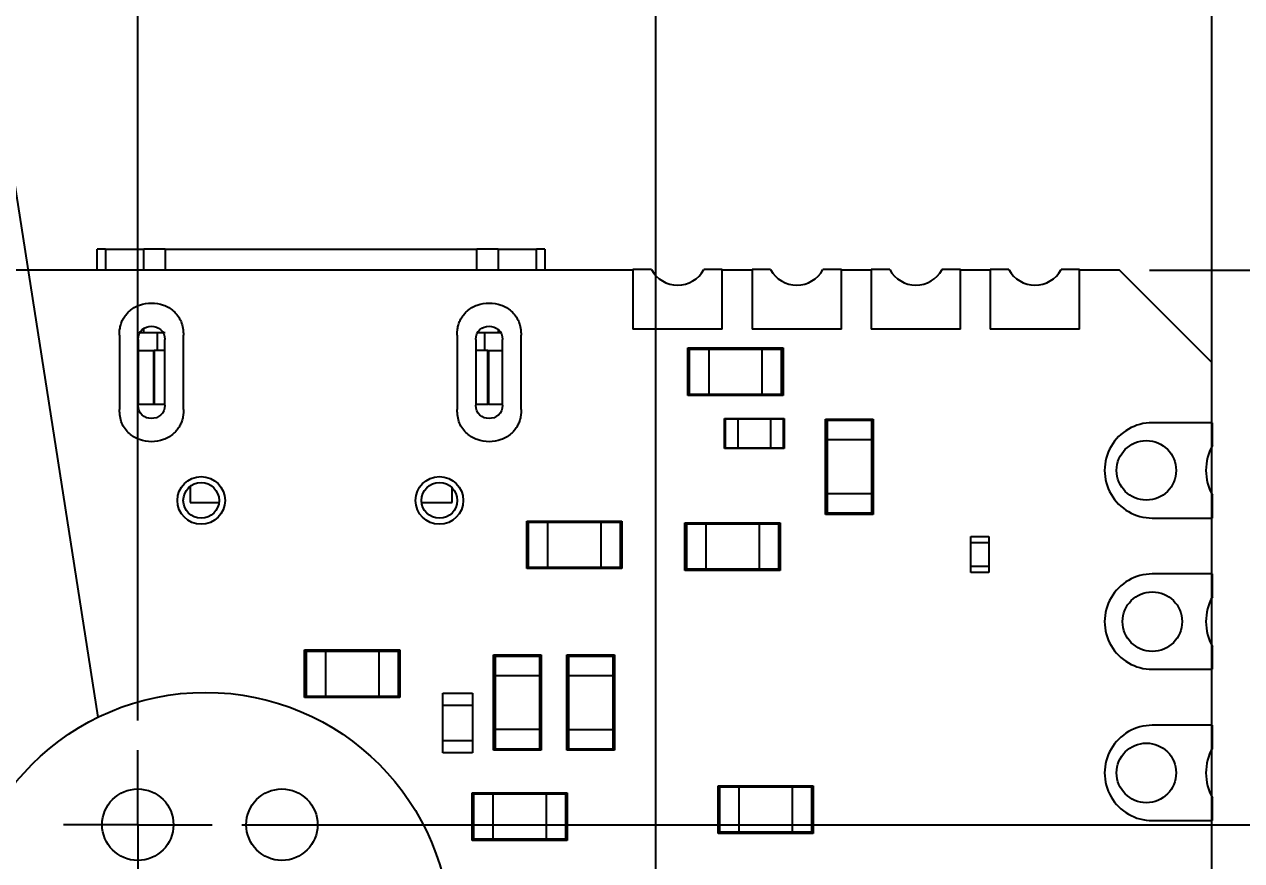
# Model space of a CAD drawing. Extents: x 13 to 282, y 8 to 200.
# Drawn here: x 40.04 to 80.91, y 136.91 to 165 of the extents above; entities that cross this region are included whole.
import ezdxf

# ---------------------------------------------------------------- set-up
doc = ezdxf.new("R2010")
doc.units = 0
doc.layers.get('0').update_dxf_attribs({"linetype": 'CONTINUOUS'})
doc.styles.add('SLDTEXTSTYLE0', font='TXT', dxfattribs={"width": 0.605})
doc.dimstyles.new('SLDDIMSTYLE0', dxfattribs={"dimtxt": 3.081982, "dimasz": 3.302, "dimexe": 0, "dimexo": 0.0625, "dimgap": 0.770496, "dimtad": 1, "dimdec": 1, "dimlfac": 0.5, "dimrnd": 1e-09, "dimzin": 12, "dimtxsty": 'SLDTEXTSTYLE0', "dimsah": 1, "dimcen": 0.09, "dimazin": 3, "dimtfac": 1, "dimtdec": 1, "dimtofl": 0, "dimtmove": 0, "dimatfit": 3, "dimtolj": 1, "dimtzin": 12})
doc.dimstyles.new('SLDDIMSTYLE2', dxfattribs={"dimtxt": 3.081982, "dimasz": 3.302, "dimexe": 0, "dimexo": 0.0625, "dimgap": 0.770496, "dimtad": 1, "dimdec": 1, "dimlfac": 0.5, "dimrnd": 1e-09, "dimzin": 12, "dimtxsty": 'SLDTEXTSTYLE0', "dimsah": 1, "dimcen": 0.09, "dimazin": 3, "dimtfac": 1, "dimtdec": 1, "dimtmove": 0, "dimatfit": 3, "dimtolj": 1, "dimtzin": 12})
doc.dimstyles.new('SLDDIMSTYLE4', dxfattribs={"dimtxt": 0.18, "dimasz": 3.302, "dimexe": 0, "dimexo": 0.0625, "dimgap": 0, "dimtad": 0, "dimtih": 1, "dimtoh": 1, "dimdec": 0, "dimrnd": 1e-09, "dimzin": 0, "dimtxsty": 'STANDARD', "dimblk1": 'NONE', "dimblk2": 'NONE', "dimsah": 1, "dimcen": 0.09, "dimazin": 3, "dimtfac": 3.302, "dimtdec": 0, "dimtofl": 0, "dimtmove": 0, "dimatfit": 3, "dimtolj": 1, "dimtzin": 0})

# ---------------------------------------------------------------- blocks, each defined once
blk = doc.blocks.new('_D_13')
at = {"color": 7, "linetype": 'CONTINUOUS'}
for p, q in [((20.034, 144.338), (20.034, 170.275)), ((43.845, 141.617), (43.845, 170.275)), ((43.845, 169.275), (20.034, 169.275))]:
    blk.add_line(p, q, dxfattribs=at)
for points in [[(20.034, 169.275), (23.336, 168.767), (23.336, 169.783)], [(43.845, 169.275), (40.543, 169.783), (40.543, 168.767)]]:
    blk.add_solid(points, dxfattribs=at)
at = {"color": 7, "linetype": 'CONTINUOUS', "insert": (26.916, 173.367), "char_height": 3.175, "attachment_point": 1, "style": 'SLDTEXTSTYLE0'}
blk.add_mtext('11.9', dxfattribs=at)
blk = doc.blocks.new('_D_14')
at = {"color": 7, "linetype": 'CONTINUOUS'}
for p, q in [((77.814, 156.738), (88.679, 156.738)), ((87.679, 138.119), (87.679, 156.738)), ((47.343, 138.119), (88.679, 138.119))]:
    blk.add_line(p, q, dxfattribs=at)
for points in [[(87.679, 156.738), (87.171, 153.436), (88.187, 153.436)], [(87.679, 138.119), (88.187, 141.421), (87.171, 141.421)]]:
    blk.add_solid(points, dxfattribs=at)
at = {"color": 7, "linetype": 'CONTINUOUS', "insert": (83.586, 144.205), "char_height": 3.175, "attachment_point": 1, "rotation": 90, "style": 'SLDTEXTSTYLE0'}
blk.add_mtext('9.3', dxfattribs=at)
blk = doc.blocks.new('_D_15')
at = {"color": 7, "linetype": 'CONTINUOUS'}
for p, q in [((61.242, 115.745), (61.242, 170.41)), ((79.914, 113.858), (79.914, 170.41)), ((79.914, 169.41), (61.242, 169.41))]:
    blk.add_line(p, q, dxfattribs=at)
for points in [[(61.242, 169.41), (64.544, 168.902), (64.544, 169.918)], [(79.914, 169.41), (76.612, 169.918), (76.612, 168.902)]]:
    blk.add_solid(points, dxfattribs=at)
at = {"color": 7, "linetype": 'CONTINUOUS', "insert": (66.515, 173.503), "char_height": 3.175, "attachment_point": 1, "style": 'SLDTEXTSTYLE0'}
blk.add_mtext('9.3', dxfattribs=at)
blk = doc.blocks.new('SW_CENTERMARKSYMBOL_4')
at = {"color": 0, "linetype": 'CONTINUOUS'}
for p, q in [((0, 1.3), (0, 2.499)), ((0, 0), (0, 1.3)), ((-1.3, 0), (-2.499, 0)), ((0, 0), (-1.3, 0)), ((0, 0), (0, -1.3)), ((0, 0), (1.3, 0)), ((1.3, 0), (2.499, 0)), ((0, -1.3), (0, -2.499))]:
    blk.add_line(p, q, dxfattribs=at)

msp = doc.modelspace()

# ---------------------------------------------------------------- linework, layer by layer
at = {"color": 7, "linetype": 'CONTINUOUS'}
for p, q in [((42.479, 156.738), (42.479, 157.444)), ((42.763, 157.444), (42.479, 157.444)), ((42.763, 157.444), (44.052, 157.444)), ((44.768, 157.444), (44.052, 157.444)), ((44.768, 157.444), (55.231, 157.444)), ((55.947, 157.444), (55.231, 157.444)), ((55.947, 157.444), (57.236, 157.444)), ((57.519, 157.444), (57.236, 157.444)), ((57.519, 157.444), (57.519, 156.738)), ((60.474, 156.738), (39.474, 156.738)), ((60.474, 156.758), (60.474, 154.758)), ((61.097, 156.758), (60.474, 156.758)), ((63.474, 156.758), (62.851, 156.758)), ((63.474, 154.758), (63.474, 156.758)), ((64.474, 156.738), (63.474, 156.738)), ((64.474, 156.758), (64.474, 154.758)), ((65.097, 156.758), (64.474, 156.758)), ((67.474, 156.758), (66.851, 156.758)), ((67.474, 154.758), (67.474, 156.758)), ((68.474, 156.738), (67.474, 156.738)), ((69.097, 156.758), (68.474, 156.758)), ((68.474, 156.758), (68.474, 154.758)), ((71.474, 156.758), (70.851, 156.758)), ((71.474, 154.758), (71.474, 156.758)), ((72.474, 156.738), (71.474, 156.738)), ((73.097, 156.758), (72.474, 156.758)), ((72.474, 156.758), (72.474, 154.758)), ((75.474, 156.758), (74.851, 156.758)), ((75.474, 154.758), (75.474, 156.758)), ((76.814, 156.738), (75.474, 156.738)), ((79.914, 153.638), (76.814, 156.738)), ((43.227, 154.558), (43.227, 152.058)), ((43.915, 154.644), (44.052, 154.644)), ((44.052, 154.644), (44.768, 154.644)), ((44.509, 154.044), (44.509, 154.644)), ((45.381, 152.058), (45.381, 154.558)), ((54.567, 154.558), (54.567, 152.058)), ((55.231, 154.644), (55.947, 154.644)), ((55.489, 154.644), (55.489, 154.044)), ((55.947, 154.644), (56.033, 154.644)), ((56.721, 152.058), (56.721, 154.558)), ((63.474, 154.758), (60.474, 154.758)), ((67.474, 154.758), (64.474, 154.758)), ((71.474, 154.758), (68.474, 154.758)), ((75.474, 154.758), (72.474, 154.758)), ((43.854, 154.408), (43.854, 152.209)), ((44.754, 152.209), (44.754, 154.408)), ((55.194, 154.408), (55.194, 152.209)), ((56.094, 152.209), (56.094, 154.408)), ((62.366, 154.078), (62.316, 154.128)), ((62.316, 154.128), (63.016, 154.128)), ((62.316, 152.528), (62.316, 154.128)), ((63.016, 154.078), (63.016, 154.128)), ((63.016, 154.128), (64.816, 154.128)), ((64.816, 154.128), (64.816, 154.078)), ((64.816, 154.128), (65.516, 154.128)), ((65.516, 154.128), (65.466, 154.078)), ((65.516, 154.128), (65.516, 152.528)), ((43.86, 154.044), (43.86, 152.244)), ((43.86, 154.044), (44.379, 154.044)), ((44.379, 152.244), (44.379, 154.044)), ((44.379, 154.044), (44.399, 154.044)), ((44.399, 154.044), (44.399, 152.244)), ((44.754, 154.044), (44.399, 154.044)), ((55.599, 154.044), (55.194, 154.044)), ((55.599, 152.244), (55.599, 154.044)), ((55.599, 154.044), (55.62, 154.044)), ((55.62, 154.044), (55.62, 152.244)), ((55.62, 154.044), (56.094, 154.044)), ((63.016, 154.078), (62.366, 154.078)), ((62.366, 154.078), (62.366, 152.578)), ((64.816, 154.078), (63.016, 154.078)), ((63.016, 154.078), (63.016, 152.578)), ((64.816, 152.578), (64.816, 154.078)), ((65.466, 154.078), (64.816, 154.078)), ((65.466, 152.578), (65.466, 154.078)), ((79.914, 151.618), (79.914, 153.638)), ((62.366, 152.578), (62.316, 152.528)), ((63.016, 152.528), (62.316, 152.528)), ((62.366, 152.578), (63.016, 152.578)), ((63.016, 152.578), (64.816, 152.578)), ((63.016, 152.528), (63.016, 152.578)), ((64.816, 152.528), (63.016, 152.528)), ((64.816, 152.578), (64.816, 152.528)), ((64.816, 152.578), (65.466, 152.578)), ((65.516, 152.528), (64.816, 152.528)), ((65.516, 152.528), (65.466, 152.578)), ((43.86, 152.244), (44.379, 152.244)), ((44.379, 152.244), (44.399, 152.244)), ((44.399, 152.244), (44.754, 152.244)), ((55.194, 152.244), (55.599, 152.244)), ((55.62, 152.244), (55.599, 152.244)), ((55.62, 152.244), (56.094, 152.244)), ((63.569, 151.735), (63.549, 151.755)), ((63.549, 151.755), (63.999, 151.755)), ((63.549, 150.755), (63.549, 151.755)), ((63.999, 151.735), (63.569, 151.735)), ((63.569, 151.735), (63.569, 150.775)), ((63.999, 151.735), (63.999, 151.755)), ((63.999, 151.755), (65.099, 151.755)), ((63.999, 151.735), (63.999, 150.775)), ((65.099, 151.735), (63.999, 151.735)), ((65.099, 151.755), (65.099, 151.735)), ((65.099, 151.755), (65.549, 151.755)), ((65.099, 150.775), (65.099, 151.735)), ((65.529, 151.735), (65.099, 151.735)), ((65.529, 151.735), (65.549, 151.755)), ((65.529, 150.775), (65.529, 151.735)), ((65.549, 151.755), (65.549, 150.755)), ((66.992, 151.69), (66.942, 151.74)), ((66.942, 151.74), (68.542, 151.74)), ((66.942, 151.04), (66.942, 151.74)), ((68.492, 151.69), (66.992, 151.69)), ((66.992, 151.69), (66.992, 151.04)), ((68.492, 151.69), (68.542, 151.74)), ((68.492, 151.04), (68.492, 151.69)), ((68.542, 151.74), (68.542, 151.04)), ((79.934, 151.618), (77.914, 151.618)), ((79.934, 150.855), (79.934, 151.618)), ((66.942, 149.24), (66.942, 151.04)), ((66.942, 151.04), (66.992, 151.04)), ((66.992, 151.04), (66.992, 149.24)), ((68.492, 151.04), (66.992, 151.04)), ((68.492, 149.24), (68.492, 151.04)), ((68.492, 151.04), (68.542, 151.04)), ((68.542, 151.04), (68.542, 149.24)), ((63.549, 150.755), (63.569, 150.775)), ((63.999, 150.755), (63.549, 150.755)), ((63.569, 150.775), (63.999, 150.775)), ((63.999, 150.775), (65.099, 150.775)), ((63.999, 150.755), (63.999, 150.775)), ((65.099, 150.755), (63.999, 150.755)), ((65.099, 150.775), (65.099, 150.755)), ((65.099, 150.775), (65.529, 150.775)), ((65.549, 150.755), (65.099, 150.755)), ((65.529, 150.775), (65.549, 150.755)), ((45.599, 149.477), (45.599, 148.944)), ((54.399, 148.944), (54.399, 149.431)), ((66.992, 149.24), (66.942, 149.24)), ((66.942, 148.54), (66.942, 149.24)), ((66.992, 149.24), (68.492, 149.24)), ((66.992, 149.24), (66.992, 148.59)), ((68.542, 149.24), (68.492, 149.24)), ((68.492, 148.59), (68.492, 149.24)), ((68.542, 149.24), (68.542, 148.54)), ((45.599, 148.944), (46.57, 148.944)), ((53.377, 148.944), (54.399, 148.944)), ((79.934, 148.418), (79.934, 149.182)), ((66.942, 148.54), (66.992, 148.59)), ((68.542, 148.54), (66.942, 148.54)), ((66.992, 148.59), (68.492, 148.59)), ((68.542, 148.54), (68.492, 148.59)), ((77.914, 148.418), (79.934, 148.418)), ((79.914, 146.538), (79.914, 148.418)), ((56.954, 148.267), (56.904, 148.317)), ((56.904, 148.317), (57.604, 148.317)), ((56.904, 146.717), (56.904, 148.317)), ((57.604, 148.267), (56.954, 148.267)), ((56.954, 148.267), (56.954, 146.767)), ((57.604, 148.267), (57.604, 148.317)), ((57.604, 148.317), (59.404, 148.317)), ((59.404, 148.267), (57.604, 148.267)), ((57.604, 148.267), (57.604, 146.767)), ((59.404, 148.317), (59.404, 148.267)), ((59.404, 148.317), (60.104, 148.317)), ((59.404, 146.767), (59.404, 148.267)), ((60.054, 148.267), (59.404, 148.267)), ((60.104, 148.317), (60.054, 148.267)), ((60.054, 146.767), (60.054, 148.267)), ((60.104, 148.317), (60.104, 146.717)), ((62.218, 146.656), (62.218, 148.256)), ((62.218, 148.256), (62.268, 148.206)), ((62.218, 148.256), (62.918, 148.256)), ((62.268, 148.206), (62.268, 146.706)), ((62.918, 148.206), (62.268, 148.206)), ((62.918, 148.256), (64.718, 148.256)), ((62.918, 148.206), (62.918, 148.256)), ((62.918, 148.206), (62.918, 146.706)), ((64.718, 148.206), (62.918, 148.206)), ((64.718, 148.256), (64.718, 148.206)), ((64.718, 148.256), (65.418, 148.256)), ((64.718, 146.706), (64.718, 148.206)), ((65.368, 148.206), (64.718, 148.206)), ((65.368, 148.206), (65.418, 148.256)), ((65.368, 146.706), (65.368, 148.206)), ((65.418, 148.256), (65.418, 146.656)), ((71.824, 147.592), (71.824, 147.792)), ((71.824, 147.792), (72.424, 147.792)), ((71.824, 146.792), (71.824, 147.592)), ((71.824, 147.592), (72.424, 147.592)), ((72.424, 147.792), (72.424, 147.592)), ((72.424, 147.592), (72.424, 146.792)), ((56.954, 146.767), (56.904, 146.717)), ((56.954, 146.767), (57.604, 146.767)), ((57.604, 146.767), (59.404, 146.767)), ((57.604, 146.717), (57.604, 146.767)), ((59.404, 146.767), (59.404, 146.717)), ((59.404, 146.767), (60.054, 146.767)), ((60.104, 146.717), (60.054, 146.767)), ((72.424, 146.792), (71.824, 146.792)), ((71.824, 146.592), (71.824, 146.792)), ((72.424, 146.792), (72.424, 146.592)), ((57.604, 146.717), (56.904, 146.717)), ((59.404, 146.717), (57.604, 146.717)), ((60.104, 146.717), (59.404, 146.717)), ((62.218, 146.656), (62.268, 146.706)), ((62.918, 146.656), (62.218, 146.656)), ((62.268, 146.706), (62.918, 146.706)), ((62.918, 146.706), (64.718, 146.706)), ((62.918, 146.656), (62.918, 146.706)), ((64.718, 146.656), (62.918, 146.656)), ((64.718, 146.706), (64.718, 146.656)), ((64.718, 146.706), (65.368, 146.706)), ((65.418, 146.656), (64.718, 146.656)), ((65.368, 146.706), (65.418, 146.656)), ((72.424, 146.592), (71.824, 146.592)), ((79.934, 146.538), (77.914, 146.538)), ((79.934, 145.775), (79.934, 146.538)), ((49.496, 143.939), (49.446, 143.989)), ((49.446, 143.989), (50.146, 143.989)), ((49.446, 142.389), (49.446, 143.989)), ((50.146, 143.939), (49.496, 143.939)), ((49.496, 143.939), (49.496, 142.439)), ((50.146, 143.939), (50.146, 143.989)), ((50.146, 143.989), (51.946, 143.989)), ((51.946, 143.939), (50.146, 143.939)), ((50.146, 143.939), (50.146, 142.439)), ((51.946, 143.989), (51.946, 143.939)), ((51.946, 143.989), (52.646, 143.989)), ((51.946, 142.439), (51.946, 143.939)), ((52.596, 143.939), (51.946, 143.939)), ((52.646, 143.989), (52.596, 143.939)), ((52.596, 142.439), (52.596, 143.939)), ((52.646, 143.989), (52.646, 142.389)), ((79.934, 143.338), (79.934, 144.102)), ((55.792, 143.822), (57.392, 143.822)), ((55.792, 143.822), (55.842, 143.772)), ((55.792, 143.122), (55.792, 143.822)), ((55.842, 143.772), (55.842, 143.122)), ((57.342, 143.772), (55.842, 143.772)), ((57.392, 143.822), (57.342, 143.772)), ((57.342, 143.122), (57.342, 143.772)), ((57.392, 143.822), (57.392, 143.122)), ((58.255, 143.118), (58.255, 143.818)), ((58.305, 143.768), (58.255, 143.818)), ((58.255, 143.818), (59.855, 143.818)), ((58.305, 143.768), (58.305, 143.118)), ((59.805, 143.768), (58.305, 143.768)), ((59.805, 143.768), (59.855, 143.818)), ((59.805, 143.118), (59.805, 143.768)), ((59.855, 143.818), (59.855, 143.118)), ((55.792, 141.322), (55.792, 143.122)), ((55.792, 143.122), (55.842, 143.122)), ((55.842, 143.122), (55.842, 141.322)), ((57.342, 143.122), (55.842, 143.122)), ((57.342, 141.322), (57.342, 143.122)), ((57.342, 143.122), (57.392, 143.122)), ((57.392, 143.122), (57.392, 141.322)), ((58.255, 141.318), (58.255, 143.118)), ((58.255, 143.118), (58.305, 143.118)), ((58.305, 143.118), (58.305, 141.318)), ((59.805, 143.118), (58.305, 143.118)), ((59.805, 141.318), (59.805, 143.118)), ((59.805, 143.118), (59.855, 143.118)), ((59.855, 143.118), (59.855, 141.318)), ((77.914, 143.338), (79.934, 143.338)), ((79.914, 141.458), (79.914, 143.338)), ((49.496, 142.439), (49.446, 142.389)), ((50.146, 142.389), (49.446, 142.389)), ((49.496, 142.439), (50.146, 142.439)), ((50.146, 142.439), (51.946, 142.439)), ((50.146, 142.389), (50.146, 142.439)), ((51.946, 142.389), (50.146, 142.389)), ((51.946, 142.439), (51.946, 142.389)), ((51.946, 142.439), (52.596, 142.439)), ((52.646, 142.389), (51.946, 142.389)), ((52.646, 142.389), (52.596, 142.439)), ((54.084, 142.534), (55.084, 142.534)), ((54.084, 142.134), (54.084, 142.534)), ((55.084, 142.534), (55.084, 142.134)), ((54.084, 140.934), (54.084, 142.134)), ((54.084, 142.134), (55.084, 142.134)), ((55.084, 142.134), (55.084, 140.934)), ((79.934, 141.458), (77.914, 141.458)), ((79.934, 140.695), (79.934, 141.458)), ((55.842, 141.322), (55.792, 141.322)), ((55.792, 140.622), (55.792, 141.322)), ((55.842, 141.322), (57.342, 141.322)), ((55.842, 141.322), (55.842, 140.672)), ((57.392, 141.322), (57.342, 141.322)), ((57.342, 140.672), (57.342, 141.322)), ((57.392, 141.322), (57.392, 140.622)), ((58.305, 141.318), (58.255, 141.318)), ((58.255, 140.618), (58.255, 141.318)), ((58.305, 141.318), (59.805, 141.318)), ((58.305, 141.318), (58.305, 140.668)), ((59.855, 141.318), (59.805, 141.318)), ((59.805, 140.668), (59.805, 141.318)), ((59.855, 141.318), (59.855, 140.618)), ((55.084, 140.934), (54.084, 140.934)), ((54.084, 140.534), (54.084, 140.934)), ((55.084, 140.934), (55.084, 140.534)), ((55.842, 140.672), (55.792, 140.622)), ((57.392, 140.622), (55.792, 140.622)), ((55.842, 140.672), (57.342, 140.672)), ((57.342, 140.672), (57.392, 140.622)), ((58.255, 140.618), (58.305, 140.668)), ((58.305, 140.668), (59.805, 140.668)), ((59.855, 140.618), (59.805, 140.668)), ((55.084, 140.534), (54.084, 140.534)), ((59.855, 140.618), (58.255, 140.618)), ((63.33, 137.824), (63.33, 139.424)), ((63.33, 139.424), (63.38, 139.374)), ((63.33, 139.424), (64.03, 139.424)), ((64.03, 139.374), (64.03, 139.424)), ((64.03, 139.424), (65.83, 139.424)), ((65.83, 139.424), (65.83, 139.374)), ((65.83, 139.424), (66.53, 139.424)), ((66.48, 139.374), (66.53, 139.424)), ((66.53, 139.424), (66.53, 137.824)), ((55.069, 137.589), (55.069, 139.189)), ((55.069, 139.189), (55.119, 139.139)), ((55.069, 139.189), (55.769, 139.189)), ((55.119, 139.139), (55.119, 137.639)), ((55.769, 139.139), (55.119, 139.139)), ((55.769, 139.189), (57.569, 139.189)), ((55.769, 139.139), (55.769, 139.189)), ((55.769, 139.139), (55.769, 137.639)), ((57.569, 139.139), (55.769, 139.139)), ((57.569, 139.189), (57.569, 139.139)), ((57.569, 139.189), (58.269, 139.189)), ((57.569, 137.639), (57.569, 139.139)), ((58.219, 139.139), (57.569, 139.139)), ((58.219, 139.139), (58.269, 139.189)), ((58.219, 137.639), (58.219, 139.139)), ((58.269, 139.189), (58.269, 137.589)), ((63.38, 139.374), (63.38, 137.874)), ((64.03, 139.374), (63.38, 139.374)), ((65.83, 139.374), (64.03, 139.374)), ((64.03, 139.374), (64.03, 137.874)), ((65.83, 137.874), (65.83, 139.374)), ((66.48, 139.374), (65.83, 139.374)), ((66.48, 137.874), (66.48, 139.374)), ((79.934, 138.258), (79.934, 139.022)), ((77.914, 138.258), (79.934, 138.258)), ((79.914, 136.378), (79.914, 138.258)), ((63.33, 137.824), (63.38, 137.874)), ((64.03, 137.824), (63.33, 137.824)), ((63.38, 137.874), (64.03, 137.874)), ((64.03, 137.874), (65.83, 137.874)), ((64.03, 137.824), (64.03, 137.874)), ((65.83, 137.824), (64.03, 137.824)), ((65.83, 137.874), (65.83, 137.824)), ((65.83, 137.874), (66.48, 137.874)), ((66.53, 137.824), (65.83, 137.824)), ((66.48, 137.874), (66.53, 137.824)), ((55.069, 137.589), (55.119, 137.639)), ((55.769, 137.589), (55.069, 137.589)), ((55.119, 137.639), (55.769, 137.639)), ((55.769, 137.639), (57.569, 137.639)), ((55.769, 137.589), (55.769, 137.639)), ((57.569, 137.589), (55.769, 137.589)), ((57.569, 137.639), (57.569, 137.589)), ((57.569, 137.639), (58.219, 137.639)), ((58.269, 137.589), (57.569, 137.589)), ((58.219, 137.639), (58.269, 137.589))]:
    msp.add_line(p, q, dxfattribs=at)
at = {"color": 8, "linetype": 'CONTINUOUS'}
for p, q in [((42.763, 157.444), (42.763, 156.738)), ((44.052, 156.738), (44.052, 157.444)), ((44.768, 157.444), (44.768, 156.738)), ((55.231, 156.738), (55.231, 157.444)), ((55.947, 157.444), (55.947, 156.738)), ((57.236, 156.738), (57.236, 157.444)), ((44.052, 154.644), (44.052, 154.779)), ((55.947, 154.749), (55.947, 154.644))]:
    msp.add_line(p, q, dxfattribs=at)
at = {"color": 7, "linetype": 'CONTINUOUS'}
for centre, radius in [((77.714, 150.018), 1), ((45.974, 149.008), 0.8), ((53.974, 149.008), 0.8), ((45.974, 149.008), 0.6), ((53.974, 149.008), 0.6), ((77.914, 144.938), 1), ((46.122, 134.325), 8.237), ((77.714, 139.858), 1), ((43.845, 138.119), 1.199), ((48.685, 138.119), 1.199)]:
    msp.add_circle(centre, radius, dxfattribs=at)
for centre, radius, start, end in [((61.974, 157.238), 1, 208.6854, 331.3146), ((65.974, 157.238), 1, 208.6854, 331.3146), ((69.974, 157.238), 1, 208.6853, 331.3146), ((73.974, 157.238), 1, 208.6854, 331.3146), ((77.912, 150.018), 1.6, 89.9385, 270.0615), ((81.414, 150.018), 1.7, 150.5271, 209.4729), ((77.912, 144.938), 1.6, 89.9317, 270.0684), ((81.414, 144.938), 1.7, 150.527, 209.473), ((77.912, 139.858), 1.6, 89.9254, 270.0746), ((81.414, 139.858), 1.7, 150.527, 209.473)]:
    msp.add_arc(centre, radius, start, end, dxfattribs=at)
for points, knots in [([(43.227, 154.558), (43.229, 154.613), (43.232, 154.719), (43.261, 154.872), (43.307, 155.014), (43.374, 155.145), (43.459, 155.263), (43.618, 155.427), (43.897, 155.595), (44.304, 155.656), (44.712, 155.595), (45.072, 155.378), (45.341, 155.018), (45.368, 154.715), (45.381, 154.558)], [0, 0, 0, 0, 0.048121, 0.093523, 0.137002, 0.179463, 0.221876, 0.265216, 0.380371, 0.500869, 0.621008, 0.736519, 0.863593, 1, 1, 1, 1]), ([(54.567, 154.558), (54.568, 154.613), (54.572, 154.719), (54.6, 154.872), (54.647, 155.014), (54.713, 155.145), (54.798, 155.263), (54.958, 155.427), (55.237, 155.595), (55.643, 155.656), (56.051, 155.595), (56.411, 155.378), (56.681, 155.018), (56.707, 154.715), (56.721, 154.558)], [0, 0, 0, 0, 0.0481213, 0.093523, 0.1370018, 0.1794628, 0.2218763, 0.2652159, 0.3803713, 0.5008686, 0.6210082, 0.7365192, 0.8635932, 1, 1, 1, 1]), ([(45.381, 152.058), (45.38, 152.004), (45.376, 151.898), (45.348, 151.744), (45.301, 151.602), (45.235, 151.472), (45.15, 151.353), (44.99, 151.19), (44.711, 151.021), (44.305, 150.961), (43.897, 151.022), (43.537, 151.238), (43.267, 151.599), (43.241, 151.902), (43.227, 152.058)], [0, 0, 0, 0, 0.048121, 0.093523, 0.137002, 0.179463, 0.221877, 0.265216, 0.380371, 0.500869, 0.621008, 0.736519, 0.863593, 1, 1, 1, 1]), ([(56.721, 152.058), (56.719, 152.004), (56.716, 151.898), (56.687, 151.744), (56.641, 151.602), (56.574, 151.472), (56.489, 151.353), (56.33, 151.19), (56.051, 151.021), (55.644, 150.961), (55.236, 151.022), (54.876, 151.238), (54.607, 151.599), (54.58, 151.902), (54.567, 152.058)], [0, 0, 0, 0, 0.048121, 0.093523, 0.137002, 0.179463, 0.221877, 0.265216, 0.380371, 0.500869, 0.621008, 0.736519, 0.863593, 1, 1, 1, 1])]:
    msp.add_open_spline(points, degree=3, knots=knots, dxfattribs=at)
for points in [[(43.854, 154.408), (43.854, 155.008), (44.754, 155.008), (44.754, 154.408)], [(55.194, 154.408), (55.194, 155.008), (56.094, 155.008), (56.094, 154.408)], [(44.754, 152.209), (44.754, 151.608), (43.854, 151.608), (43.854, 152.209)], [(56.094, 152.209), (56.094, 151.608), (55.194, 151.608), (55.194, 152.209)]]:
    msp.add_open_spline(points, degree=3, dxfattribs=at)

# ---------------------------------------------------------------- block references
msp.add_blockref('SW_CENTERMARKSYMBOL_4', (43.845, 138.119), dxfattribs=at)

# ---------------------------------------------------------------- dimensions: what is measured, and where the dimension line sits
for base, p1, p2, dimstyle, picture, middle in [((20.034, 169.275), (43.845, 140.617), (20.034, 143.338), 'SLDDIMSTYLE0', '_D_13', (31.032, 169.275)), ((61.242, 169.41), (79.914, 112.858), (61.242, 114.745), 'SLDDIMSTYLE2', '_D_15', (69.455, 169.41))]:
    dim = msp.add_linear_dim(base=base, p1=p1, p2=p2, dimstyle=dimstyle, dxfattribs=at)
    dim.commit()
    dim.dimension.update_dxf_attribs({"geometry": picture, "text_midpoint": middle, "dimtype": 160})
dim = msp.add_linear_dim(base=(87.679, 156.738), p1=(46.343, 138.119), p2=(76.814, 156.738), angle=90, dimstyle='SLDDIMSTYLE2', dxfattribs=at)
dim.commit()
dim.dimension.update_dxf_attribs({"geometry": '_D_14', "text_midpoint": (87.679, 147.145), "dimtype": 160})

# ---------------------------------------------------------------- leaders
at = {"color": 7, "linetype": 'CONTINUOUS', "has_arrowhead": 0}
msp.add_leader([(42.513, 141.729), (39.525, 160.887), (33.175, 160.887)], dimstyle='SLDDIMSTYLE4', dxfattribs=at)

doc.saveas('drawing.dxf')
